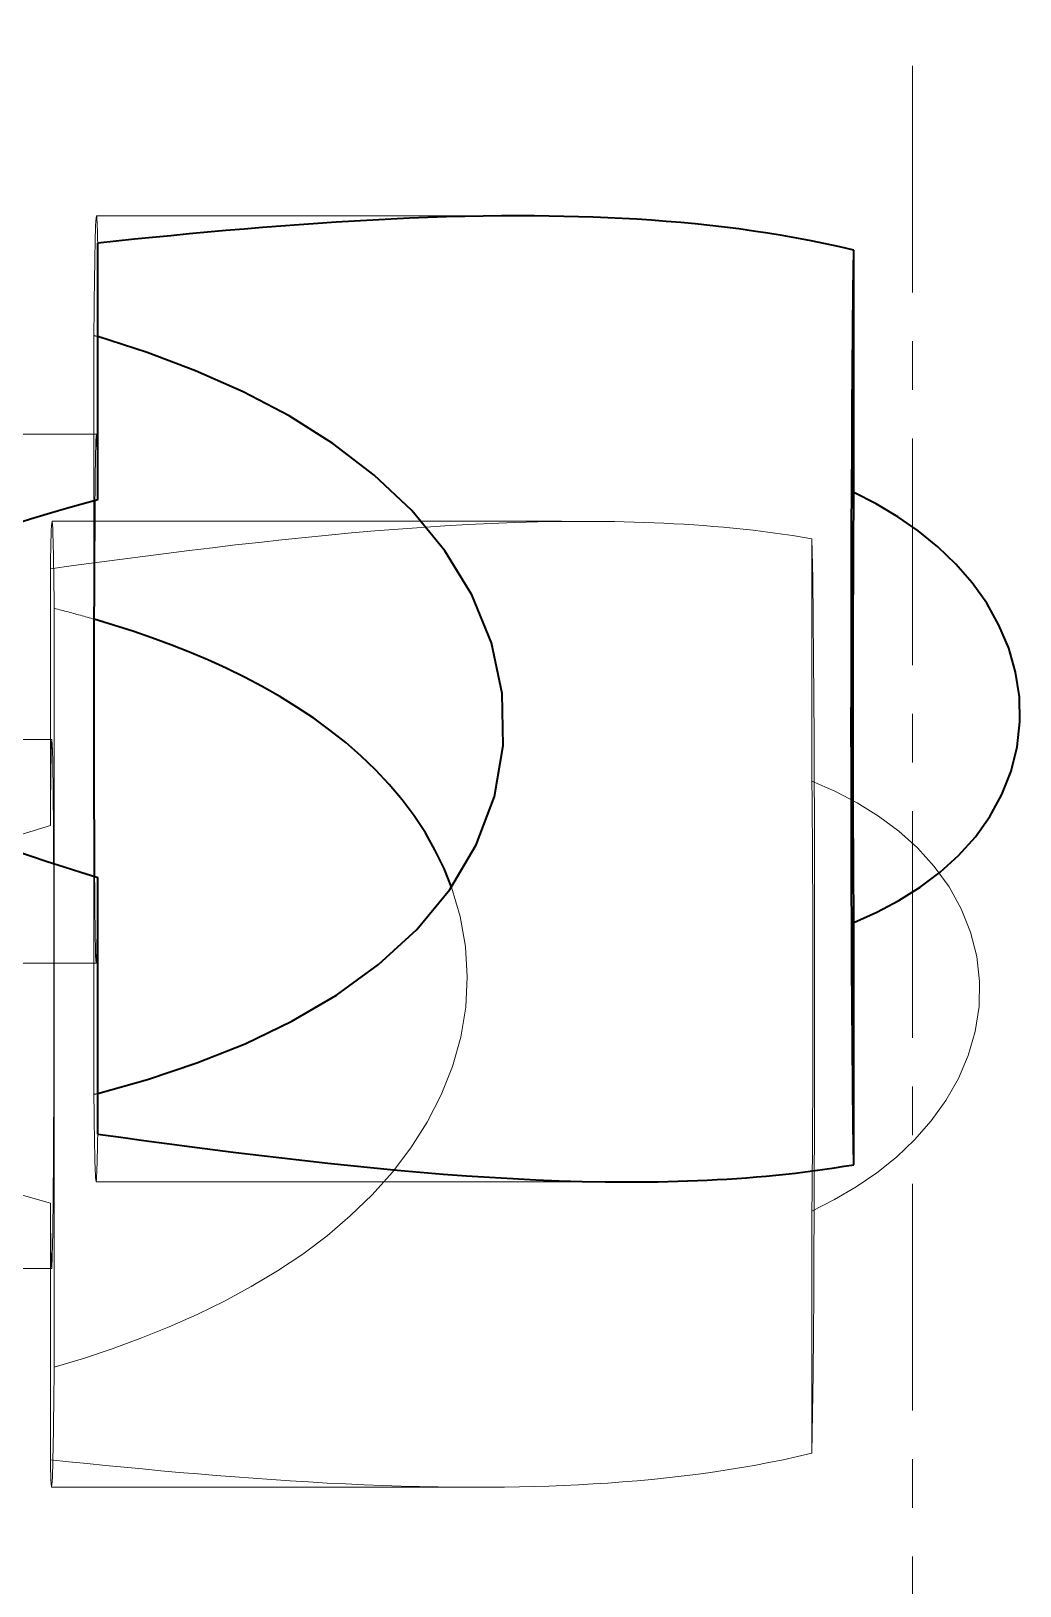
# Model space of a CAD drawing. Header units: millimetres. Extents: x 10 to 410, y 10 to 287.
# Drawn here: x 206.28 to 209.332, y 217.059 to 221.857 of the extents above; entities that cross this region are included whole.
import ezdxf

# ---------------------------------------------------------------- set-up
doc = ezdxf.new("R2010")
doc.units = ezdxf.units.MM
doc.linetypes.add('CENTER', pattern=[1.15, 0.7, -0.15, 0.15, -0.15])
doc.linetypes.add('DASHED', pattern=[0.75, 0.5, -0.25])
for name, color, linetype, lineweight in [('CENTER', 4, 'CENTER', 13), ('HIDDEN', 8, 'DASHED', 18), ('VISIBLE', 7, 'CONTINUOUS', 35)]:
    doc.layers.add(name, color=color, linetype=linetype, lineweight=lineweight)

msp = doc.modelspace()

# ---------------------------------------------------------------- linework, layer by layer
at = {"layer": 'CENTER'}
msp.add_line((209, 190), (209, 273), dxfattribs=at)
at = {"layer": 'HIDDEN'}
for points in [[(206.4738, 220.9175), (206.474, 220.9336), (206.4741, 220.9497), (206.4743, 220.9658), (206.4745, 220.9819), (206.4747, 220.998), (206.4748, 221.014), (206.475, 221.0301), (206.4752, 221.0462), (206.4754, 221.0623), (206.4757, 221.0784), (206.4759, 221.0945), (206.4761, 221.1105), (206.4764, 221.1266), (206.4766, 221.1427), (206.4769, 221.1588), (206.4772, 221.1749), (206.4776, 221.1909), (206.4779, 221.207), (206.4783, 221.2231), (206.4788, 221.2392), (206.4793, 221.2553), (206.4801, 221.2713), (206.4818, 221.2872)], [(206.4818, 221.2872), (206.4826, 221.2837), (206.4829, 221.28), (206.4832, 221.2764), (206.4834, 221.2727), (206.4836, 221.269), (206.4838, 221.2653), (206.484, 221.2616), (206.4841, 221.258), (206.4842, 221.2543), (206.4844, 221.2506), (206.4845, 221.2469), (206.4846, 221.2432), (206.4847, 221.2396), (206.4848, 221.2359), (206.485, 221.2322), (206.4851, 221.2285), (206.4851, 221.2248), (206.4852, 221.2212), (206.4853, 221.2175), (206.4854, 221.2138), (206.4855, 221.2101), (206.4856, 221.2064), (206.4857, 221.2027)], [(206.4818, 221.2872), (206.5386, 221.2872), (206.5954, 221.2872), (206.6523, 221.2871), (206.7091, 221.2871), (206.7659, 221.2871), (206.8227, 221.2871), (206.8795, 221.287), (206.9364, 221.287), (206.9932, 221.287), (207.05, 221.287), (207.1068, 221.287), (207.1636, 221.2869), (207.2205, 221.2869), (207.2773, 221.2869), (207.3341, 221.2869), (207.3909, 221.2868), (207.4477, 221.2868), (207.5046, 221.2868), (207.5614, 221.2868), (207.6182, 221.2867), (207.675, 221.2867), (207.7318, 221.2867), (207.7887, 221.2867)], [(206.4738, 218.5755), (206.4738, 218.6774), (206.4738, 218.7792), (206.4738, 218.881), (206.4738, 218.9828), (206.4738, 219.0847), (206.4738, 219.1865), (206.4738, 219.2883), (206.4738, 219.3901), (206.4738, 219.492), (206.4738, 219.5938), (206.4738, 219.6956), (206.4738, 219.7974), (206.4738, 219.8993), (206.4738, 220.0011), (206.4738, 220.1029), (206.4738, 220.2048), (206.4738, 220.3066), (206.4738, 220.4084), (206.4738, 220.5102), (206.4738, 220.6121), (206.4738, 220.7139), (206.4738, 220.8157), (206.4738, 220.9175)], [(206.4857, 220.914), (206.4852, 220.9142), (206.4846, 220.9143), (206.4841, 220.9145), (206.4836, 220.9146), (206.4831, 220.9148), (206.4826, 220.915), (206.4821, 220.9151), (206.4816, 220.9153), (206.481, 220.9154), (206.4805, 220.9156), (206.48, 220.9157), (206.4795, 220.9159), (206.479, 220.916), (206.4785, 220.9162), (206.478, 220.9163), (206.4774, 220.9165), (206.4769, 220.9166), (206.4764, 220.9168), (206.4759, 220.9169), (206.4754, 220.9171), (206.4749, 220.9172), (206.4743, 220.9174), (206.4738, 220.9175)], [(203.4298, 220.6143), (203.5624, 220.6142), (203.6951, 220.6142), (203.8278, 220.6141), (203.9605, 220.6141), (204.0932, 220.614), (204.2259, 220.614), (204.3586, 220.6139), (204.4912, 220.6138), (204.6239, 220.6138), (204.7566, 220.6137), (204.8893, 220.6137), (205.022, 220.6136), (205.1547, 220.6136), (205.2873, 220.6135), (205.42, 220.6134), (205.5527, 220.6134), (205.6854, 220.6133), (205.8181, 220.6133), (205.9508, 220.6132), (206.0834, 220.6132), (206.2161, 220.6131), (206.3488, 220.613), (206.4815, 220.613)], [(206.4771, 220.4082), (206.4772, 220.4172), (206.4773, 220.4261), (206.4774, 220.435), (206.4775, 220.4439), (206.4776, 220.4528), (206.4777, 220.4617), (206.4778, 220.4706), (206.4779, 220.4795), (206.478, 220.4884), (206.4781, 220.4973), (206.4782, 220.5062), (206.4784, 220.5151), (206.4785, 220.524), (206.4787, 220.5329), (206.4788, 220.5418), (206.479, 220.5508), (206.4792, 220.5597), (206.4794, 220.5686), (206.4796, 220.5775), (206.4798, 220.5864), (206.4801, 220.5953), (206.4805, 220.6042), (206.4815, 220.613)], [(206.4815, 220.613), (206.4824, 220.6043), (206.4828, 220.5955), (206.4831, 220.5867), (206.4834, 220.5779), (206.4836, 220.5691), (206.4838, 220.5603), (206.4839, 220.5515), (206.4841, 220.5427), (206.4842, 220.5339), (206.4844, 220.525), (206.4845, 220.5162), (206.4846, 220.5074), (206.4848, 220.4986), (206.4849, 220.4898), (206.485, 220.481), (206.4851, 220.4722), (206.4852, 220.4634), (206.4853, 220.4546), (206.4854, 220.4458), (206.4854, 220.437), (206.4855, 220.4282), (206.4856, 220.4194), (206.4857, 220.4106)], [(206.3395, 220.198), (206.3396, 220.2044), (206.3397, 220.2108), (206.3398, 220.2172), (206.3399, 220.2236), (206.3401, 220.23), (206.3402, 220.2364), (206.3403, 220.2428), (206.3405, 220.2492), (206.3406, 220.2555), (206.3407, 220.2619), (206.3409, 220.2683), (206.3411, 220.2747), (206.3412, 220.2811), (206.3414, 220.2875), (206.3416, 220.2939), (206.3418, 220.3003), (206.342, 220.3067), (206.3422, 220.3131), (206.3425, 220.3195), (206.3428, 220.3259), (206.3431, 220.3322), (206.3436, 220.3386), (206.3447, 220.3448)], [(206.3395, 220.198), (206.4109, 220.2077), (206.4822, 220.2173), (206.5536, 220.2268), (206.625, 220.2361), (206.6965, 220.2452), (206.768, 220.2541), (206.8394, 220.2628), (206.911, 220.2712), (206.9825, 220.2793), (207.0541, 220.2871), (207.1258, 220.2945), (207.1974, 220.3016), (207.2691, 220.3083), (207.3409, 220.3145), (207.4127, 220.3203), (207.4845, 220.3255), (207.5564, 220.3302), (207.6283, 220.3343), (207.7002, 220.3377), (207.7722, 220.3405), (207.8442, 220.3425), (207.9162, 220.3437), (207.9882, 220.3441)], [(206.3447, 220.3448), (206.3461, 220.3333), (206.3467, 220.3216), (206.3472, 220.3099), (206.3476, 220.2982), (206.3479, 220.2865), (206.3482, 220.2748), (206.3485, 220.2631), (206.3488, 220.2514), (206.349, 220.2397), (206.3492, 220.2279), (206.3494, 220.2162), (206.3496, 220.2045), (206.3498, 220.1928), (206.35, 220.1811), (206.3502, 220.1694), (206.3503, 220.1577), (206.3505, 220.146), (206.3506, 220.1343), (206.3508, 220.1225), (206.3509, 220.1108), (206.3511, 220.0991), (206.3512, 220.0874), (206.3513, 220.0757)], [(206.3447, 220.3448), (206.4161, 220.3448), (206.4876, 220.3448), (206.559, 220.3448), (206.6305, 220.3447), (206.702, 220.3447), (206.7734, 220.3447), (206.8449, 220.3446), (206.9163, 220.3446), (206.9878, 220.3446), (207.0593, 220.3445), (207.1307, 220.3445), (207.2022, 220.3445), (207.2736, 220.3444), (207.3451, 220.3444), (207.4165, 220.3444), (207.488, 220.3443), (207.5595, 220.3443), (207.6309, 220.3443), (207.7024, 220.3443), (207.7738, 220.3442), (207.8453, 220.3442), (207.9167, 220.3442), (207.9882, 220.3441)], [(207.9882, 220.3441), (208.0188, 220.344), (208.0495, 220.3438), (208.0801, 220.3433), (208.1107, 220.3427), (208.1413, 220.3419), (208.172, 220.341), (208.2026, 220.3398), (208.2332, 220.3384), (208.2638, 220.3369), (208.2943, 220.3351), (208.3249, 220.3331), (208.3555, 220.3309), (208.386, 220.3285), (208.4165, 220.3258), (208.447, 220.3229), (208.4775, 220.3198), (208.5079, 220.3164), (208.5383, 220.3127), (208.5687, 220.3088), (208.5991, 220.3046), (208.6294, 220.3001), (208.6596, 220.2953), (208.6898, 220.2902)], [(208.6898, 219.5428), (208.6898, 219.5753), (208.6898, 219.6078), (208.6898, 219.6403), (208.6898, 219.6728), (208.6898, 219.7053), (208.6898, 219.7378), (208.6898, 219.7703), (208.6898, 219.8028), (208.6898, 219.8353), (208.6898, 219.8678), (208.6898, 219.9003), (208.6898, 219.9327), (208.6898, 219.9652), (208.6898, 219.9977), (208.6898, 220.0302), (208.6898, 220.0627), (208.6898, 220.0952), (208.6898, 220.1277), (208.6898, 220.1602), (208.6898, 220.1927), (208.6898, 220.2252), (208.6898, 220.2577), (208.6898, 220.2902)], [(208.6898, 217.4684), (208.6918, 217.591), (208.6932, 217.7137), (208.6943, 217.8364), (208.6951, 217.9591), (208.6958, 218.0818), (208.6964, 218.2045), (208.6969, 218.3272), (208.6973, 218.4499), (208.6976, 218.5726), (208.6978, 218.6953), (208.6979, 218.818), (208.6979, 218.9407), (208.6979, 219.0633), (208.6977, 219.186), (208.6975, 219.3087), (208.6972, 219.4314), (208.6968, 219.5541), (208.6963, 219.6768), (208.6956, 219.7995), (208.6948, 219.9222), (208.6937, 220.0449), (208.6922, 220.1676), (208.6898, 220.2902)], [(206.3395, 219.4058), (206.3395, 219.4403), (206.3395, 219.4747), (206.3395, 219.5092), (206.3395, 219.5436), (206.3395, 219.578), (206.3395, 219.6125), (206.3395, 219.6469), (206.3395, 219.6814), (206.3395, 219.7158), (206.3395, 219.7502), (206.3395, 219.7847), (206.3395, 219.8191), (206.3395, 219.8536), (206.3395, 219.888), (206.3395, 219.9225), (206.3395, 219.9569), (206.3395, 219.9913), (206.3395, 220.0258), (206.3395, 220.0602), (206.3395, 220.0947), (206.3395, 220.1291), (206.3395, 220.1636), (206.3395, 220.198)], [(206.4751, 220.042), (206.4697, 220.0435), (206.4644, 220.0451), (206.459, 220.0466), (206.4536, 220.0481), (206.4483, 220.0497), (206.4429, 220.0512), (206.4375, 220.0527), (206.4322, 220.0542), (206.4268, 220.0557), (206.4214, 220.0571), (206.416, 220.0586), (206.4107, 220.0601), (206.4053, 220.0615), (206.3999, 220.063), (206.3945, 220.0644), (206.3891, 220.0659), (206.3837, 220.0673), (206.3783, 220.0687), (206.3729, 220.0701), (206.3675, 220.0715), (206.3621, 220.0729), (206.3567, 220.0743), (206.3513, 220.0757)], [(206.3513, 217.7337), (206.3513, 217.8355), (206.3513, 217.9373), (206.3513, 218.0391), (206.3513, 218.141), (206.3513, 218.2428), (206.3513, 218.3446), (206.3513, 218.4465), (206.3513, 218.5483), (206.3513, 218.6501), (206.3513, 218.7519), (206.3513, 218.8538), (206.3513, 218.9556), (206.3513, 219.0574), (206.3513, 219.1592), (206.3513, 219.2611), (206.3513, 219.3629), (206.3513, 219.4647), (206.3513, 219.5666), (206.3513, 219.6684), (206.3513, 219.7702), (206.3513, 219.872), (206.3513, 219.9739), (206.3513, 220.0757)], [(203.6475, 219.6718), (203.7648, 219.6717), (203.882, 219.6717), (203.9993, 219.6716), (204.1165, 219.6716), (204.2338, 219.6715), (204.351, 219.6715), (204.4683, 219.6714), (204.5855, 219.6714), (204.7028, 219.6713), (204.8201, 219.6713), (204.9373, 219.6712), (205.0546, 219.6712), (205.1718, 219.6711), (205.2891, 219.6711), (205.4063, 219.671), (205.5236, 219.671), (205.6408, 219.6709), (205.7581, 219.6709), (205.8754, 219.6708), (205.9926, 219.6708), (206.1099, 219.6707), (206.2271, 219.6707), (206.3444, 219.6706)], [(206.3395, 219.4058), (206.3396, 219.4173), (206.3397, 219.4289), (206.3398, 219.4404), (206.3399, 219.4519), (206.34, 219.4634), (206.3401, 219.4749), (206.3402, 219.4864), (206.3403, 219.498), (206.3404, 219.5095), (206.3406, 219.521), (206.3407, 219.5325), (206.3409, 219.544), (206.341, 219.5556), (206.3412, 219.5671), (206.3414, 219.5786), (206.3415, 219.5901), (206.3417, 219.6016), (206.342, 219.6131), (206.3422, 219.6247), (206.3425, 219.6362), (206.3428, 219.6477), (206.3433, 219.6592), (206.3444, 219.6706)], [(206.3444, 219.6706), (206.3462, 219.6372), (206.3469, 219.6036), (206.3475, 219.5701), (206.3479, 219.5365), (206.3482, 219.503), (206.3486, 219.4694), (206.3488, 219.4359), (206.3491, 219.4023), (206.3493, 219.3688), (206.3495, 219.3352), (206.3496, 219.3017), (206.3498, 219.2681), (206.3499, 219.2345), (206.35, 219.201), (206.3501, 219.1674), (206.3502, 219.1339), (206.3503, 219.1003), (206.3504, 219.0668), (206.3504, 219.0332), (206.3505, 218.9997), (206.3505, 218.9661), (206.3505, 218.9326), (206.3505, 218.899)], [(208.6898, 218.2158), (208.759, 218.251), (208.8258, 218.2903), (208.8898, 218.3341), (208.9504, 218.3826), (209.0067, 218.4359), (209.058, 218.4941), (209.1034, 218.557), (209.1418, 218.6244), (209.1722, 218.6957), (209.1938, 218.7701), (209.2057, 218.8467), (209.2073, 218.9243), (209.1985, 219.0013), (209.1794, 219.0764), (209.1506, 219.1484), (209.1129, 219.2161), (209.0674, 219.2789), (209.0153, 219.3363), (208.9575, 219.3881), (208.8953, 219.4344), (208.8295, 219.4754), (208.7608, 219.5114), (208.6898, 219.5428)], [(208.6898, 218.2158), (208.6904, 218.2735), (208.6908, 218.3312), (208.6912, 218.3889), (208.6915, 218.4466), (208.6918, 218.5043), (208.692, 218.562), (208.6922, 218.6197), (208.6923, 218.6774), (208.6924, 218.7351), (208.6925, 218.7928), (208.6925, 218.8505), (208.6925, 218.9081), (208.6925, 218.9658), (208.6925, 219.0235), (208.6924, 219.0812), (208.6922, 219.1389), (208.6921, 219.1966), (208.6919, 219.2543), (208.6916, 219.312), (208.6913, 219.3697), (208.6909, 219.4274), (208.6904, 219.4851), (208.6898, 219.5428)], [(206.3395, 218.2406), (206.2348, 218.2699), (206.1306, 218.3012), (206.0271, 218.3344), (205.9244, 218.37), (205.8225, 218.4081), (205.7219, 218.4493), (205.623, 218.4944), (205.5265, 218.5446), (205.4344, 218.6022), (205.3511, 218.6719), (205.292, 218.7621), (205.2956, 218.8683), (205.3577, 218.9567), (205.4413, 219.0261), (205.533, 219.0845), (205.6287, 219.1359), (205.7269, 219.1826), (205.8268, 219.2257), (205.9278, 219.266), (206.0297, 219.3038), (206.1323, 219.3397), (206.2356, 219.3736), (206.3395, 219.4058)], [(206.3513, 217.7337), (206.4413, 217.7612), (206.5305, 217.791), (206.6188, 217.8234), (206.7061, 217.8585), (206.7921, 217.8966), (206.8766, 217.9378), (206.9594, 217.9826), (207.04, 218.031), (207.1182, 218.0833), (207.1933, 218.1398), (207.265, 218.2007), (207.3325, 218.2662), (207.3952, 218.3363), (207.4522, 218.4111), (207.5027, 218.4904), (207.5457, 218.574), (207.5804, 218.6615), (207.6058, 218.752), (207.6212, 218.8447), (207.6262, 218.9386), (207.6204, 219.0324), (207.604, 219.125), (207.5773, 219.2152)], [(206.4808, 218.9806), (206.4797, 218.9921), (206.4793, 219.0038), (206.4789, 219.0154), (206.4787, 219.0271), (206.4784, 219.0387), (206.4782, 219.0503), (206.478, 219.062), (206.4778, 219.0736), (206.4777, 219.0853), (206.4775, 219.0969), (206.4774, 219.1086), (206.4772, 219.1202), (206.4771, 219.1319), (206.477, 219.1435), (206.4769, 219.1551), (206.4767, 219.1668), (206.4766, 219.1784), (206.4765, 219.1901), (206.4764, 219.2017), (206.4764, 219.2134), (206.4763, 219.225), (206.4762, 219.2367), (206.4761, 219.2483)], [(206.4857, 219.2454), (206.4856, 219.2339), (206.4855, 219.2224), (206.4854, 219.2108), (206.4853, 219.1993), (206.4852, 219.1878), (206.4851, 219.1763), (206.485, 219.1648), (206.4848, 219.1532), (206.4847, 219.1417), (206.4846, 219.1302), (206.4845, 219.1187), (206.4843, 219.1072), (206.4842, 219.0957), (206.484, 219.0841), (206.4838, 219.0726), (206.4836, 219.0611), (206.4834, 219.0496), (206.4832, 219.0381), (206.483, 219.0266), (206.4827, 219.015), (206.4823, 219.0035), (206.4819, 218.992), (206.4808, 218.9806)], [(203.4291, 218.9819), (203.5617, 218.9819), (203.6944, 218.9818), (203.8271, 218.9818), (203.9598, 218.9817), (204.0925, 218.9816), (204.2252, 218.9816), (204.3578, 218.9815), (204.4905, 218.9815), (204.6232, 218.9814), (204.7559, 218.9814), (204.8886, 218.9813), (205.0213, 218.9812), (205.1539, 218.9812), (205.2866, 218.9811), (205.4193, 218.9811), (205.552, 218.981), (205.6847, 218.981), (205.8174, 218.9809), (205.9501, 218.9808), (206.0827, 218.9808), (206.2154, 218.9807), (206.3481, 218.9807), (206.4808, 218.9806)], [(206.3505, 218.899), (206.3505, 218.8616), (206.3505, 218.8242), (206.3505, 218.7867), (206.3504, 218.7493), (206.3503, 218.7119), (206.3503, 218.6744), (206.3502, 218.637), (206.3501, 218.5996), (206.35, 218.5621), (206.3498, 218.5247), (206.3497, 218.4873), (206.3495, 218.4498), (206.3493, 218.4124), (206.3491, 218.375), (206.3488, 218.3376), (206.3485, 218.3001), (206.3482, 218.2627), (206.3479, 218.2253), (206.3475, 218.1878), (206.347, 218.1504), (206.3464, 218.113), (206.3456, 218.0756), (206.3437, 218.0382)], [(206.4738, 218.5755), (206.4743, 218.5757), (206.4749, 218.5758), (206.4754, 218.5759), (206.4759, 218.5761), (206.4764, 218.5762), (206.4769, 218.5763), (206.4774, 218.5764), (206.478, 218.5766), (206.4785, 218.5767), (206.479, 218.5768), (206.4795, 218.577), (206.48, 218.5771), (206.4805, 218.5772), (206.481, 218.5774), (206.4816, 218.5775), (206.4821, 218.5776), (206.4826, 218.5778), (206.4831, 218.5779), (206.4836, 218.578), (206.4841, 218.5782), (206.4846, 218.5783), (206.4852, 218.5784), (206.4857, 218.5786)], [(206.4805, 218.3064), (206.479, 218.3179), (206.4784, 218.3296), (206.478, 218.3413), (206.4776, 218.353), (206.4772, 218.3647), (206.4769, 218.3764), (206.4767, 218.3881), (206.4764, 218.3998), (206.4762, 218.4116), (206.476, 218.4233), (206.4757, 218.435), (206.4755, 218.4467), (206.4754, 218.4584), (206.4752, 218.4701), (206.475, 218.4818), (206.4748, 218.4935), (206.4747, 218.5052), (206.4745, 218.517), (206.4744, 218.5287), (206.4742, 218.5404), (206.4741, 218.5521), (206.474, 218.5638), (206.4738, 218.5755)], [(206.4857, 218.4532), (206.4856, 218.4468), (206.4855, 218.4404), (206.4853, 218.434), (206.4852, 218.4276), (206.4851, 218.4212), (206.485, 218.4148), (206.4848, 218.4085), (206.4847, 218.4021), (206.4846, 218.3957), (206.4844, 218.3893), (206.4843, 218.3829), (206.4841, 218.3765), (206.4839, 218.3701), (206.4838, 218.3637), (206.4836, 218.3573), (206.4834, 218.3509), (206.4832, 218.3445), (206.4829, 218.3381), (206.4827, 218.3317), (206.4824, 218.3254), (206.482, 218.319), (206.4816, 218.3126), (206.4805, 218.3064)], [(206.4805, 218.3064), (206.552, 218.3063), (206.6234, 218.3063), (206.6949, 218.3063), (206.7663, 218.3062), (206.8378, 218.3062), (206.9092, 218.3062), (206.9807, 218.3061), (207.0522, 218.3061), (207.1236, 218.3061), (207.1951, 218.3061), (207.2665, 218.306), (207.338, 218.306), (207.4094, 218.306), (207.4809, 218.3059), (207.5524, 218.3059), (207.6238, 218.3059), (207.6953, 218.3058), (207.7667, 218.3058), (207.8382, 218.3058), (207.9096, 218.3057), (207.9811, 218.3057), (208.0526, 218.3057), (208.124, 218.3057)], [(206.3395, 217.4485), (206.3395, 217.4829), (206.3395, 217.5173), (206.3395, 217.5518), (206.3395, 217.5862), (206.3395, 217.6207), (206.3395, 217.6551), (206.3395, 217.6896), (206.3395, 217.724), (206.3395, 217.7584), (206.3395, 217.7929), (206.3395, 217.8273), (206.3395, 217.8618), (206.3395, 217.8962), (206.3395, 217.9307), (206.3395, 217.9651), (206.3395, 217.9995), (206.3395, 218.034), (206.3395, 218.0684), (206.3395, 218.1029), (206.3395, 218.1373), (206.3395, 218.1718), (206.3395, 218.2062), (206.3395, 218.2406)], [(206.3437, 218.0382), (206.3427, 218.0469), (206.3423, 218.0557), (206.3421, 218.0645), (206.3418, 218.0733), (206.3416, 218.0821), (206.3414, 218.0909), (206.3412, 218.0997), (206.3411, 218.1086), (206.3409, 218.1174), (206.3408, 218.1262), (206.3407, 218.135), (206.3405, 218.1438), (206.3404, 218.1526), (206.3403, 218.1614), (206.3402, 218.1702), (206.3401, 218.179), (206.34, 218.1878), (206.3399, 218.1966), (206.3398, 218.2054), (206.3397, 218.2142), (206.3396, 218.223), (206.3396, 218.2318), (206.3395, 218.2406)], [(208.6898, 217.4684), (208.6898, 217.5009), (208.6898, 217.5334), (208.6898, 217.5659), (208.6898, 217.5984), (208.6898, 217.6309), (208.6898, 217.6634), (208.6898, 217.6959), (208.6898, 217.7284), (208.6898, 217.7609), (208.6898, 217.7934), (208.6898, 217.8258), (208.6898, 217.8583), (208.6898, 217.8908), (208.6898, 217.9233), (208.6898, 217.9558), (208.6898, 217.9883), (208.6898, 218.0208), (208.6898, 218.0533), (208.6898, 218.0858), (208.6898, 218.1183), (208.6898, 218.1508), (208.6898, 218.1833), (208.6898, 218.2158)], [(203.6468, 218.0394), (203.7641, 218.0394), (203.8813, 218.0393), (203.9986, 218.0392), (204.1158, 218.0392), (204.2331, 218.0391), (204.3503, 218.0391), (204.4676, 218.039), (204.5848, 218.039), (204.7021, 218.0389), (204.8194, 218.0389), (204.9366, 218.0388), (205.0539, 218.0388), (205.1711, 218.0387), (205.2884, 218.0387), (205.4056, 218.0386), (205.5229, 218.0386), (205.6401, 218.0385), (205.7574, 218.0385), (205.8747, 218.0384), (205.9919, 218.0384), (206.1092, 218.0383), (206.2264, 218.0383), (206.3437, 218.0382)], [(206.3513, 217.7337), (206.3512, 217.7176), (206.351, 217.7015), (206.3509, 217.6854), (206.3507, 217.6693), (206.3505, 217.6533), (206.3503, 217.6372), (206.3501, 217.6211), (206.3499, 217.605), (206.3497, 217.5889), (206.3495, 217.5728), (206.3493, 217.5568), (206.349, 217.5407), (206.3488, 217.5246), (206.3485, 217.5085), (206.3482, 217.4924), (206.3479, 217.4763), (206.3476, 217.4603), (206.3472, 217.4442), (206.3468, 217.4281), (206.3464, 217.412), (206.3458, 217.396), (206.3451, 217.3799), (206.3434, 217.364)], [(207.6503, 217.3634), (207.5931, 217.3637), (207.536, 217.3644), (207.4789, 217.3655), (207.4217, 217.367), (207.3646, 217.3689), (207.3076, 217.3711), (207.2505, 217.3737), (207.1934, 217.3766), (207.1364, 217.3798), (207.0793, 217.3833), (207.0223, 217.3871), (206.9653, 217.3911), (206.9084, 217.3954), (206.8514, 217.3999), (206.7945, 217.4046), (206.7375, 217.4096), (206.6806, 217.4147), (206.6237, 217.4199), (206.5669, 217.4254), (206.51, 217.431), (206.4532, 217.4367), (206.3963, 217.4425), (206.3395, 217.4485)], [(206.3434, 217.364), (206.3426, 217.3675), (206.3422, 217.3712), (206.342, 217.3749), (206.3417, 217.3785), (206.3415, 217.3822), (206.3414, 217.3859), (206.3412, 217.3896), (206.3411, 217.3932), (206.3409, 217.3969), (206.3408, 217.4006), (206.3407, 217.4043), (206.3405, 217.408), (206.3404, 217.4116), (206.3403, 217.4153), (206.3402, 217.419), (206.3401, 217.4227), (206.34, 217.4264), (206.3399, 217.4301), (206.3398, 217.4337), (206.3397, 217.4374), (206.3397, 217.4411), (206.3396, 217.4448), (206.3395, 217.4485)], [(208.6898, 217.4684), (208.6455, 217.4581), (208.601, 217.4485), (208.5563, 217.4395), (208.5116, 217.4311), (208.4667, 217.4233), (208.4217, 217.4161), (208.3767, 217.4095), (208.3316, 217.4033), (208.2864, 217.3977), (208.2412, 217.3925), (208.1959, 217.3879), (208.1505, 217.3837), (208.1052, 217.3799), (208.0598, 217.3766), (208.0143, 217.3737), (207.9689, 217.3711), (207.9234, 217.369), (207.8779, 217.3672), (207.8324, 217.3658), (207.7868, 217.3647), (207.7413, 217.364), (207.6958, 217.3636), (207.6503, 217.3634)], [(206.3434, 217.364), (206.4002, 217.364), (206.457, 217.3639), (206.5138, 217.3639), (206.5707, 217.3639), (206.6275, 217.3639), (206.6843, 217.3638), (206.7411, 217.3638), (206.7979, 217.3638), (206.8548, 217.3638), (206.9116, 217.3637), (206.9684, 217.3637), (207.0252, 217.3637), (207.082, 217.3637), (207.1389, 217.3636), (207.1957, 217.3636), (207.2525, 217.3636), (207.3093, 217.3636), (207.3662, 217.3635), (207.423, 217.3635), (207.4798, 217.3635), (207.5366, 217.3635), (207.5934, 217.3634), (207.6503, 217.3634)]]:
    msp.add_lwpolyline(points, dxfattribs=at)
at = {"layer": 'VISIBLE'}
for points in [[(207.7887, 221.2867), (207.7319, 221.2865), (207.6751, 221.2858), (207.6183, 221.2847), (207.5615, 221.2833), (207.5048, 221.2814), (207.448, 221.2792), (207.3913, 221.2767), (207.3345, 221.2738), (207.2778, 221.2707), (207.2211, 221.2672), (207.1645, 221.2635), (207.1078, 221.2595), (207.0512, 221.2553), (206.9946, 221.2508), (206.938, 221.2461), (206.8814, 221.2413), (206.8248, 221.2362), (206.7682, 221.231), (206.7117, 221.2256), (206.6552, 221.2201), (206.5987, 221.2144), (206.5422, 221.2086), (206.4857, 221.2027)], [(208.8194, 221.1808), (208.7754, 221.1911), (208.7313, 221.2008), (208.6871, 221.2098), (208.6427, 221.2182), (208.5983, 221.2261), (208.5537, 221.2333), (208.509, 221.24), (208.4643, 221.2462), (208.4195, 221.2519), (208.3746, 221.257), (208.3297, 221.2617), (208.2848, 221.266), (208.2398, 221.2698), (208.1948, 221.2731), (208.1497, 221.2761), (208.1046, 221.2787), (208.0595, 221.2808), (208.0144, 221.2827), (207.9693, 221.2841), (207.9241, 221.2852), (207.879, 221.286), (207.8338, 221.2865), (207.7887, 221.2867)], [(206.4857, 220.4106), (206.4857, 220.445), (206.4857, 220.4795), (206.4857, 220.5139), (206.4857, 220.5483), (206.4857, 220.5828), (206.4857, 220.6172), (206.4857, 220.6517), (206.4857, 220.6861), (206.4857, 220.7206), (206.4857, 220.755), (206.4857, 220.7894), (206.4857, 220.8239), (206.4857, 220.8583), (206.4857, 220.8928), (206.4857, 220.9272), (206.4857, 220.9617), (206.4857, 220.9961), (206.4857, 221.0305), (206.4857, 221.065), (206.4857, 221.0994), (206.4857, 221.1339), (206.4857, 221.1683), (206.4857, 221.2027)], [(208.8194, 218.3589), (208.817, 218.4816), (208.8155, 218.6043), (208.8145, 218.727), (208.8136, 218.8497), (208.8129, 218.9724), (208.8124, 219.0951), (208.812, 219.2178), (208.8117, 219.3404), (208.8115, 219.4631), (208.8114, 219.5858), (208.8113, 219.7085), (208.8114, 219.8312), (208.8115, 219.9539), (208.8117, 220.0766), (208.812, 220.1993), (208.8123, 220.322), (208.8128, 220.4447), (208.8134, 220.5674), (208.8141, 220.6901), (208.815, 220.8128), (208.816, 220.9355), (208.8174, 221.0581), (208.8194, 221.1808)], [(208.8194, 220.4333), (208.8194, 220.4658), (208.8194, 220.4983), (208.8194, 220.5308), (208.8194, 220.5633), (208.8194, 220.5958), (208.8194, 220.6283), (208.8194, 220.6608), (208.8194, 220.6933), (208.8194, 220.7258), (208.8194, 220.7583), (208.8194, 220.7908), (208.8194, 220.8233), (208.8194, 220.8558), (208.8194, 220.8883), (208.8194, 220.9208), (208.8194, 220.9533), (208.8194, 220.9858), (208.8194, 221.0183), (208.8194, 221.0508), (208.8194, 221.0833), (208.8194, 221.1158), (208.8194, 221.1483), (208.8194, 221.1808)], [(206.4857, 218.5786), (206.6398, 218.622), (206.7916, 218.6728), (206.9403, 218.7322), (207.0845, 218.8016), (207.2227, 218.8825), (207.3523, 218.9765), (207.4701, 219.0847), (207.5722, 219.2079), (207.6537, 219.3455), (207.71, 219.4952), (207.7373, 219.6527), (207.7339, 219.8125), (207.7006, 219.9689), (207.6402, 220.117), (207.5569, 220.2536), (207.4552, 220.3771), (207.3389, 220.4871), (207.2116, 220.5841), (207.0761, 220.6693), (206.9343, 220.7436), (206.7879, 220.8085), (206.6381, 220.8649), (206.4857, 220.914)], [(206.4857, 220.4106), (206.4336, 220.3962), (206.3817, 220.3815), (206.33, 220.3662), (206.2784, 220.3504), (206.2269, 220.3342), (206.1756, 220.3174), (206.1245, 220.3), (206.0736, 220.2821), (206.023, 220.2635), (205.9725, 220.2442), (205.9224, 220.2242), (205.8727, 220.2033), (205.8233, 220.1815), (205.7744, 220.1586), (205.7261, 220.1345), (205.6786, 220.1089), (205.6321, 220.0815), (205.587, 220.0519), (205.544, 220.0194), (205.504, 219.9832), (205.4692, 219.942), (205.4437, 219.8946), (205.4338, 219.8419)], [(206.4761, 219.2483), (206.4758, 219.2987), (206.4755, 219.3492), (206.4753, 219.3996), (206.4751, 219.45), (206.475, 219.5005), (206.4749, 219.5509), (206.4748, 219.6013), (206.4747, 219.6518), (206.4747, 219.7022), (206.4747, 219.7526), (206.4747, 219.8031), (206.4747, 219.8535), (206.4748, 219.9039), (206.4749, 219.9544), (206.475, 220.0048), (206.4751, 220.0552), (206.4753, 220.1057), (206.4755, 220.1561), (206.4757, 220.2065), (206.476, 220.257), (206.4763, 220.3074), (206.4767, 220.3578), (206.4771, 220.4082)], [(208.8194, 219.1064), (208.8188, 219.1641), (208.8183, 219.2218), (208.8179, 219.2795), (208.8176, 219.3372), (208.8174, 219.3949), (208.8171, 219.4526), (208.817, 219.5103), (208.8168, 219.568), (208.8168, 219.6256), (208.8167, 219.6833), (208.8167, 219.741), (208.8167, 219.7987), (208.8167, 219.8564), (208.8168, 219.9141), (208.8169, 219.9718), (208.8171, 220.0295), (208.8172, 220.0872), (208.8175, 220.1449), (208.8177, 220.2026), (208.818, 220.2603), (208.8184, 220.318), (208.8189, 220.3756), (208.8194, 220.4333)], [(208.8194, 219.1064), (208.89, 219.1378), (208.9582, 219.174), (209.0236, 219.2151), (209.0853, 219.2616), (209.1424, 219.3135), (209.194, 219.371), (209.2388, 219.4338), (209.2759, 219.5015), (209.3042, 219.5734), (209.3229, 219.6483), (209.3315, 219.725), (209.3298, 219.8022), (209.3181, 219.8785), (209.2969, 219.9527), (209.2669, 220.0239), (209.2291, 220.0912), (209.1843, 220.1541), (209.1336, 220.2124), (209.0779, 220.2658), (209.0179, 220.3145), (208.9545, 220.3585), (208.8881, 220.398), (208.8194, 220.4333)], [(207.5773, 219.2152), (207.5543, 219.2729), (207.5274, 219.3289), (207.4967, 219.3829), (207.4626, 219.4349), (207.4254, 219.4847), (207.3854, 219.5323), (207.3428, 219.5775), (207.2979, 219.6206), (207.2511, 219.6614), (207.2024, 219.7), (207.1521, 219.7365), (207.1004, 219.771), (207.0474, 219.8036), (206.9934, 219.8343), (206.9384, 219.8633), (206.8825, 219.8906), (206.8259, 219.9163), (206.7687, 219.9405), (206.7109, 219.9633), (206.6525, 219.9848), (206.5938, 220.005), (206.5346, 220.024), (206.4751, 220.042)], [(205.4338, 219.8419), (205.4438, 219.7886), (205.4694, 219.7407), (205.5042, 219.6989), (205.5441, 219.6619), (205.5872, 219.6285), (205.6322, 219.598), (205.6787, 219.5695), (205.7262, 219.5429), (205.7744, 219.5176), (205.8233, 219.4935), (205.8726, 219.4705), (205.9224, 219.4484), (205.9725, 219.427), (206.0229, 219.4064), (206.0736, 219.3864), (206.1244, 219.3671), (206.1756, 219.3482), (206.2268, 219.3299), (206.2783, 219.3121), (206.3299, 219.2948), (206.3817, 219.2779), (206.4336, 219.2614), (206.4857, 219.2454)], [(206.4857, 218.4532), (206.4857, 218.4877), (206.4857, 218.5221), (206.4857, 218.5565), (206.4857, 218.591), (206.4857, 218.6254), (206.4857, 218.6599), (206.4857, 218.6943), (206.4857, 218.7288), (206.4857, 218.7632), (206.4857, 218.7976), (206.4857, 218.8321), (206.4857, 218.8665), (206.4857, 218.901), (206.4857, 218.9354), (206.4857, 218.9698), (206.4857, 219.0043), (206.4857, 219.0387), (206.4857, 219.0732), (206.4857, 219.1076), (206.4857, 219.1421), (206.4857, 219.1765), (206.4857, 219.2109), (206.4857, 219.2454)], [(208.8194, 218.3589), (208.8194, 218.3914), (208.8194, 218.4239), (208.8194, 218.4564), (208.8194, 218.4889), (208.8194, 218.5214), (208.8194, 218.5539), (208.8194, 218.5864), (208.8194, 218.6189), (208.8194, 218.6514), (208.8194, 218.6839), (208.8194, 218.7164), (208.8194, 218.7489), (208.8194, 218.7814), (208.8194, 218.8139), (208.8194, 218.8464), (208.8194, 218.8789), (208.8194, 218.9114), (208.8194, 218.9439), (208.8194, 218.9764), (208.8194, 219.0089), (208.8194, 219.0414), (208.8194, 219.0739), (208.8194, 219.1064)], [(206.4857, 218.4532), (206.5566, 218.4435), (206.6275, 218.4338), (206.6985, 218.4243), (206.7694, 218.415), (206.8404, 218.4058), (206.9114, 218.3968), (206.9825, 218.3881), (207.0535, 218.3796), (207.1246, 218.3714), (207.1958, 218.3636), (207.267, 218.3561), (207.3382, 218.3489), (207.4094, 218.3422), (207.4807, 218.3359), (207.5521, 218.3301), (207.6235, 218.3248), (207.6949, 218.32), (207.7663, 218.3159), (207.8378, 218.3124), (207.9093, 218.3095), (207.9809, 218.3074), (208.0524, 218.3061), (208.124, 218.3057)], [(208.124, 218.3057), (208.1544, 218.3057), (208.1847, 218.306), (208.2151, 218.3064), (208.2455, 218.3069), (208.2758, 218.3077), (208.3061, 218.3087), (208.3365, 218.3098), (208.3668, 218.3111), (208.3971, 218.3127), (208.4274, 218.3144), (208.4577, 218.3164), (208.488, 218.3186), (208.5183, 218.321), (208.5485, 218.3236), (208.5788, 218.3265), (208.609, 218.3296), (208.6391, 218.333), (208.6693, 218.3366), (208.6994, 218.3405), (208.7294, 218.3447), (208.7595, 218.3491), (208.7895, 218.3539), (208.8194, 218.3589)]]:
    msp.add_lwpolyline(points, dxfattribs=at)

doc.saveas('drawing.dxf')
